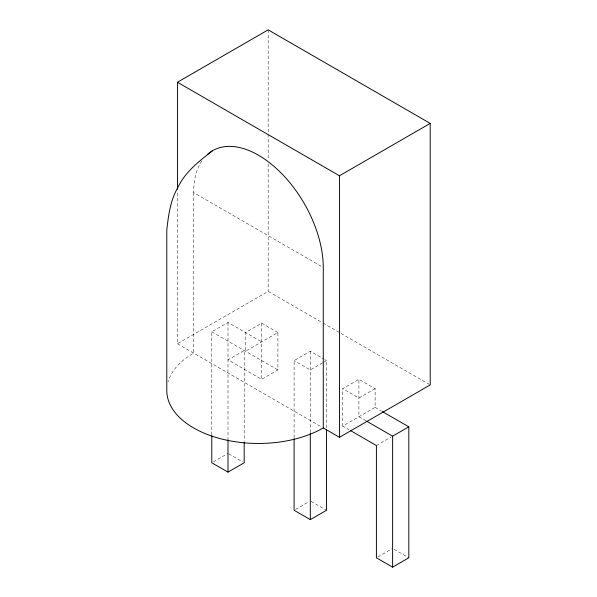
<?xml version="1.0" encoding="UTF-8"?>
<svg xmlns="http://www.w3.org/2000/svg" width="597" height="597" viewBox="0 0 597 597"><rect width="100%" height="100%" fill="white"/><g stroke="black" fill="none" stroke-linecap="round" stroke-linejoin="round"><path stroke-width="0.45" stroke-dasharray="2.98 2.24" d="M177.436 192.988L177.436 343.76L268.172 291.373L322.186 322.552M211.786 434.885L211.786 331.783L227.994 322.432L261.695 341.887M277.896 332.536L261.695 323.178L245.494 332.536L245.494 351.245L277.896 332.536L277.896 369.953L261.695 379.304L227.994 359.849L244.195 350.491L244.195 441.414M294.097 437.758L294.097 360.595L310.306 351.245L324.193 359.26M322.649 362.827L310.306 369.953L294.097 360.595M323.417 362.379L326.507 360.595L326.507 428.459M213.33 461.862L227.994 453.399M342.708 426.079L342.708 388.662L358.909 379.304L375.117 388.662L375.117 407.37L342.708 426.079L349.126 429.788M375.117 388.662L358.909 398.012L342.708 388.662M376.408 445.541L391.072 437.071M295.642 509.383L308.761 501.808M377.953 556.904L391.841 548.889M201.838 160.929A91.654 52.917 60 0 0 193.644 192.622L322.462 266.993M322.992 323.022L429.4 384.453M324.962 359.707L326.507 360.595M375.117 407.37L381.535 411.079M211.786 331.783L277.896 369.953M366.133 420.892L358.909 416.728L358.909 379.304M177.436 343.76L321.656 427.019M228.763 453.839L242.651 461.862M311.074 501.368L326.507 510.271M394.154 549.33L408.818 557.792M310.306 351.245L310.306 433.168M268.172 29.85L268.172 133.153M268.172 134.086L268.172 160.145M268.172 163.869L268.172 291.373M261.695 323.178L261.695 379.304M227.994 322.432L227.994 438.705M193.644 192.622L193.644 353.111A91.654 52.917 0 0 0 168.026 381.901"/><path stroke-width="0.9" d="M212.622 150.66C198.98 161.347 184.854 172.085 177.436 188.279C170.227 201.032 168.406 215.718 166.794 230.039L166.794 390.535A91.654 52.917 0 0 0 223.375 439.422A91.654 52.917 0 0 0 323.268 427.952L339.469 437.303L430.206 384.916L430.206 123.4L268.172 29.85L177.436 82.237L177.436 189.264M177.436 82.237L339.469 175.779L430.206 123.4M211.786 435.817L211.786 462.75L227.994 472.108L244.195 462.75L244.195 442.34M366.939 421.355L392.617 436.183L408.818 426.825L408.818 557.792L392.617 567.15L376.408 557.792L376.408 445.541L350.73 430.713M294.097 438.691L294.097 510.271L310.306 519.629L326.507 510.271L326.507 429.392M382.334 411.542L408.818 426.825M392.617 436.183L392.617 567.15M339.469 175.779L339.469 437.303M323.268 427.952L323.268 267.463A91.654 52.917 60 0 0 279.792 171.697A91.654 52.917 60 0 0 207.689 154.205M310.306 433.168L310.306 519.629M227.994 439.638L227.994 472.108"/></g></svg>
